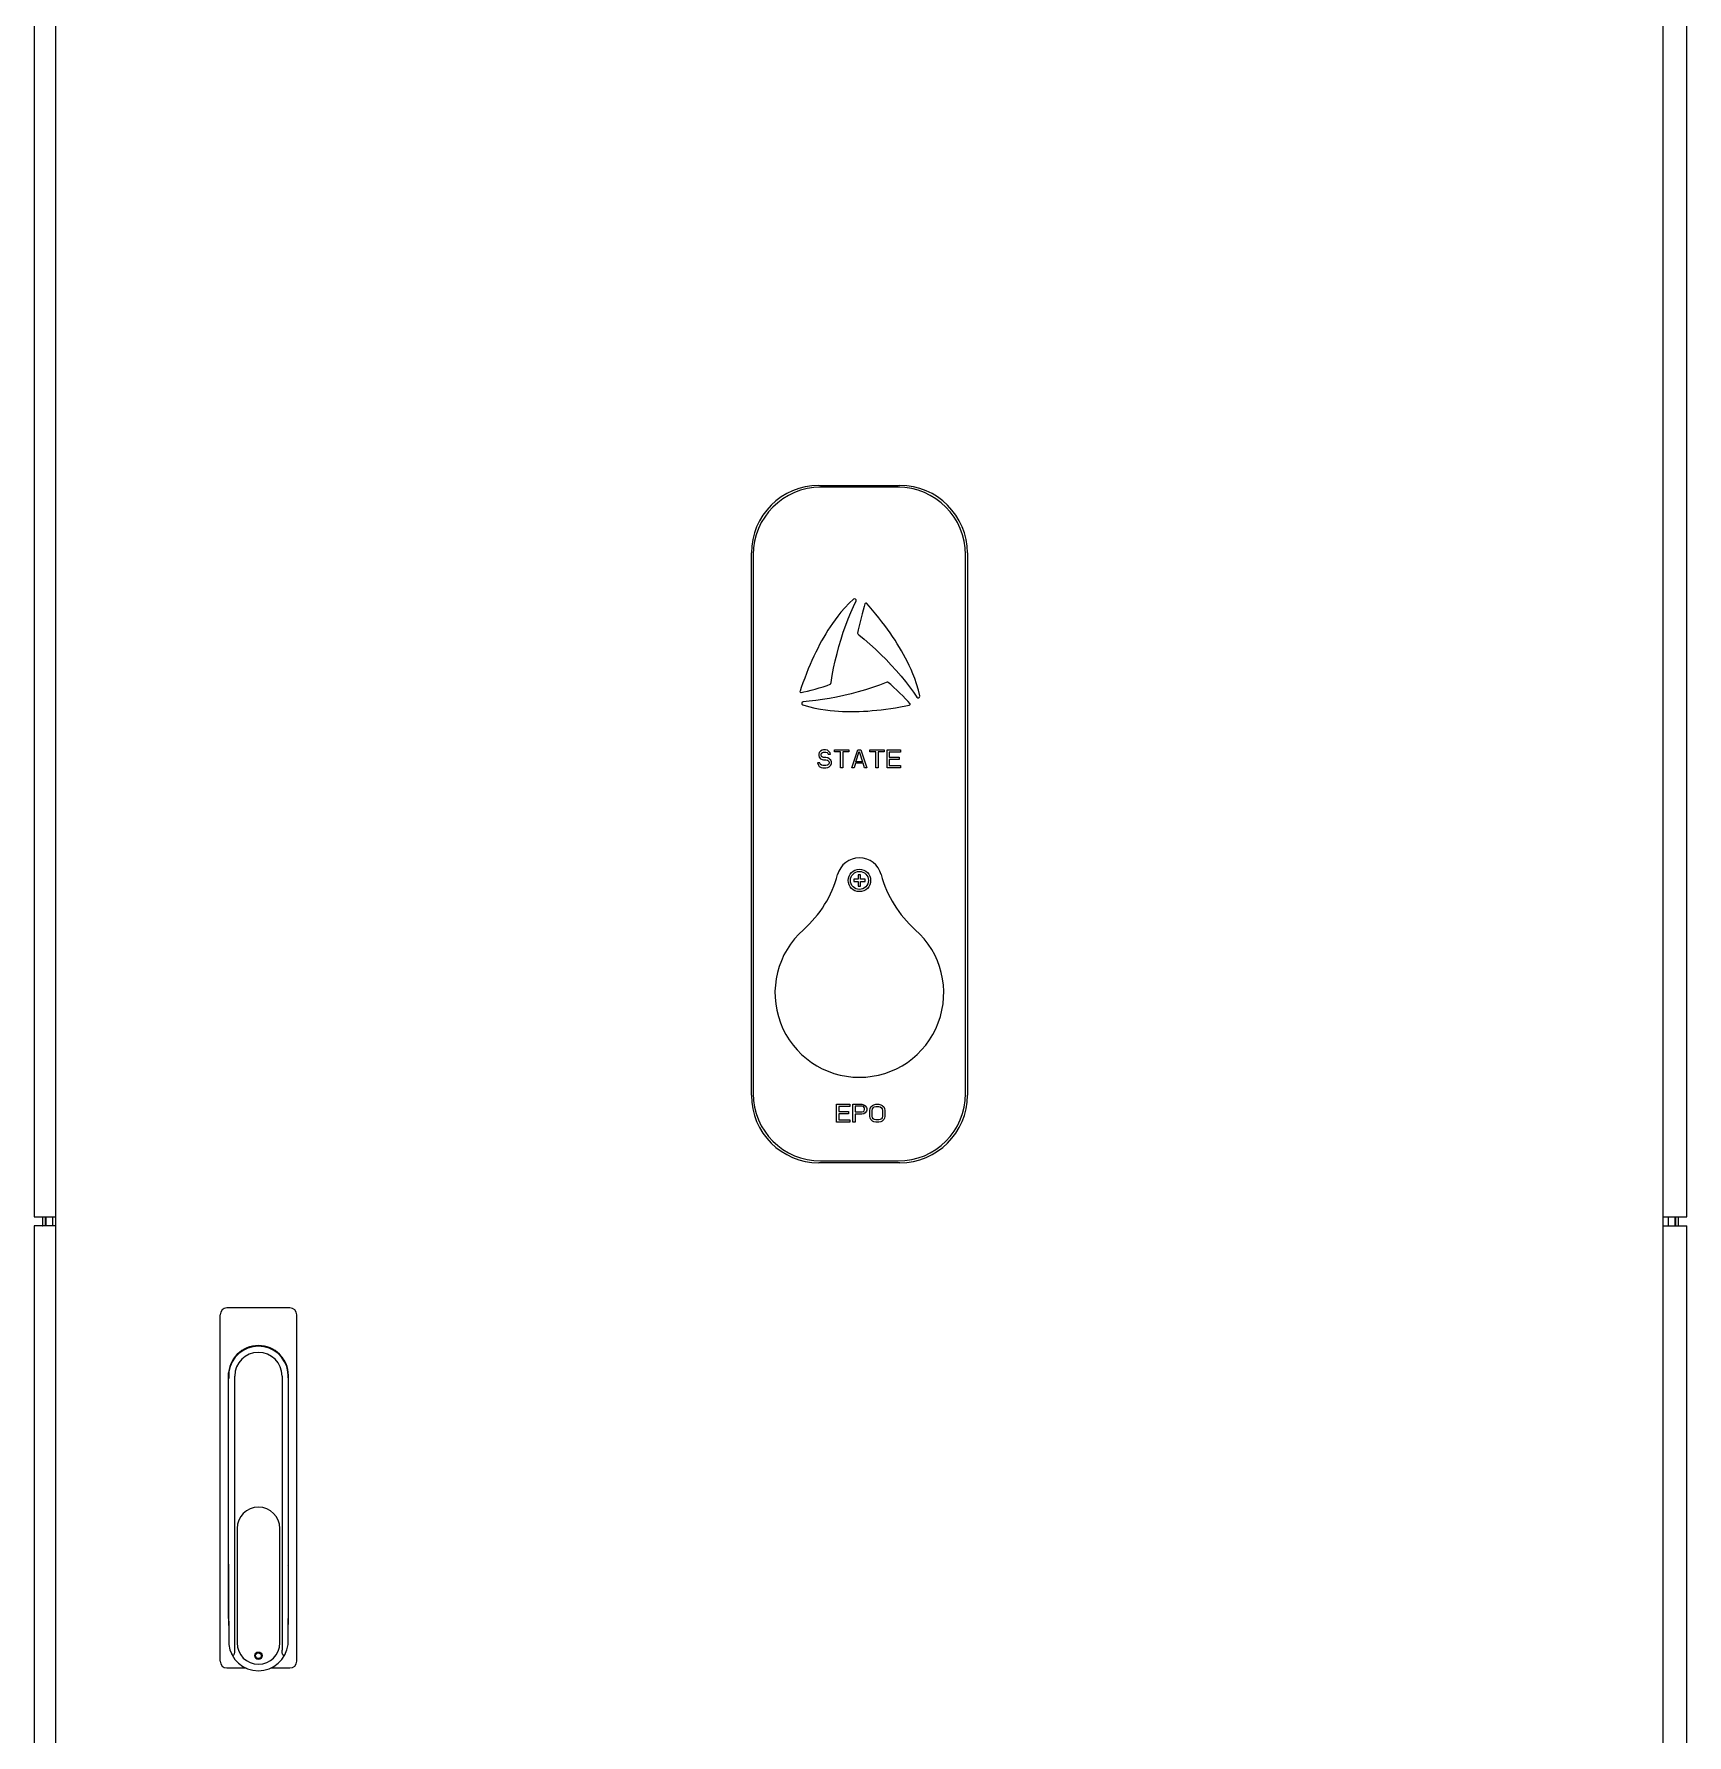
# Model space of a CAD drawing. Extents: x 59521 to 184406, y -1257 to 56672.
# Drawn here: x 68337 to 69071, y 14695 to 15451 of the extents above; entities that cross this region are included whole.
import ezdxf

# ---------------------------------------------------------------- set-up
doc = ezdxf.new("R2010")
doc.units = 0
doc.header["$MEASUREMENT"] = 0
doc.layers.get('0').update_dxf_attribs({"linetype": 'CONTINUOUS'})
for name, color, linetype in [('2401-01089_0', 7, 'CONTINUOUS'), ('4208-10637_0', 7, 'CONTINUOUS'), ('4208-10658_0', 7, 'CONTINUOUS'), ('4212-KH011_041_0', 7, 'CONTINUOUS'), ('4212-KH012_041_0', 7, 'CONTINUOUS'), ('4215-12653_3_0', 7, 'CONTINUOUS'), ('4215-12655_1_0', 7, 'CONTINUOUS'), ('4215-12661_1_0', 7, 'CONTINUOUS'), ('8SJ_MS839_0210_0', 7, 'CONTINUOUS'), ('MS840-1-F____-76922_0', 7, 'CONTINUOUS'), ('MS840-1-F____-80589_0', 7, 'CONTINUOUS')]:
    doc.layers.add(name, color=color, linetype=linetype)

# ---------------------------------------------------------------- blocks, each defined once
blk = doc.blocks.new('ju77')
at = {"layer": '2401-01089_0', "color": 87, "linetype": 'Continuous'}
for p, q in [((-42.54, -404.5), (-42.54, -405.5)), ((-40.54, -404.5), (-42.54, -404.5)), ((-42.54, -405.5), (-40.54, -405.5)), ((-40.54, -402.5), (-40.54, -404.5)), ((-39.54, -402.5), (-40.54, -402.5)), ((-40.54, -405.5), (-40.54, -407.5)), ((-40.54, -407.5), (-39.54, -407.5)), ((-39.54, -404.5), (-39.54, -402.5)), ((-37.54, -404.5), (-39.54, -404.5)), ((-39.54, -407.5), (-39.54, -405.5)), ((-39.54, -405.5), (-37.54, -405.5)), ((-37.54, -405.5), (-37.54, -404.5))]:
    blk.add_line(p, q, dxfattribs=at)
for radius in [5, 4]:
    blk.add_circle((-40.04, -405), radius, dxfattribs=at)
at = {"layer": '4208-10637_0', "color": 87, "linetype": 'Continuous'}
for centre, radius, start, end in [((-40.04, -405), 10, 15.03298, 164.96702), ((-97.99, -389.44), 50, 311.47146, 344.96702), ((17.91, -389.44), 50, 195.03298, 228.52854), ((-40.04, -455), 37.5, 131.47146, 48.52854)]:
    blk.add_arc(centre, radius, start, end, dxfattribs=at)
at = {"layer": '4208-10658_0', "color": 87, "linetype": 'Continuous'}
for p, q in [((-22.84, -230.3), (-57.24, -230.3)), ((-87.24, -260.3), (-87.24, -499.7)), ((7.16, -499.7), (7.16, -260.3)), ((-48.24, -285.83), (-49.65, -287.6)), ((-46.53, -283.88), (-48.24, -285.83)), ((-44.55, -281.84), (-46.53, -283.88)), ((-45, -288.72), (-43.86, -285.92)), ((-42.58, -280), (-44.55, -281.84)), ((-43.86, -285.92), (-42.7, -283.3)), ((-42.7, -283.3), (-41.51, -280.82)), ((-38.85, -286.54), (-39.31, -288.28)), ((-38.38, -284.85), (-38.85, -286.54)), ((-37.91, -283.3), (-38.38, -284.85)), ((-37.55, -282.17), (-37.91, -283.3)), ((-35.65, -283.2), (-36.69, -282)), ((-34.17, -284.95), (-35.65, -283.2)), ((-32.73, -286.68), (-34.17, -284.95)), ((-31.36, -288.39), (-32.73, -286.68)), ((-54, -293.87), (-54.96, -295.42)), ((-53.01, -292.33), (-54, -293.87)), ((-51.97, -290.79), (-53.01, -292.33)), ((-50.87, -289.23), (-51.97, -290.79)), ((-49.65, -287.6), (-50.87, -289.23)), ((-48.18, -297.84), (-47.17, -294.71)), ((-47.17, -294.71), (-46.1, -291.64)), ((-46.1, -291.64), (-45, -288.72)), ((-40.53, -293.65), (-40.81, -295.09)), ((-40.15, -291.85), (-40.53, -293.65)), ((-39.74, -290.07), (-40.15, -291.85)), ((-39.31, -288.28), (-39.74, -290.07)), ((-30.03, -290.08), (-31.36, -288.39)), ((-28.76, -291.75), (-30.03, -290.08)), ((-27.55, -293.4), (-28.76, -291.75)), ((-26.38, -295.03), (-27.55, -293.4)), ((-58.57, -301.91), (-59.43, -303.64)), ((-57.7, -300.23), (-58.57, -301.91)), ((-56.81, -298.59), (-57.7, -300.23)), ((-55.89, -296.99), (-56.81, -298.59)), ((-54.96, -295.42), (-55.89, -296.99)), ((-49.98, -304.22), (-49.12, -301.02)), ((-49.12, -301.02), (-48.18, -297.84)), ((-40.63, -295.58), (-40.32, -295.83)), ((-40.32, -295.83), (-37.85, -297.85)), ((-37.85, -297.85), (-35.35, -300)), ((-35.35, -300), (-32.92, -302.23)), ((-32.92, -302.23), (-30.5, -304.55)), ((-25.27, -296.65), (-26.38, -295.03)), ((-24.21, -298.26), (-25.27, -296.65)), ((-23.19, -299.86), (-24.21, -298.26)), ((-22.22, -301.45), (-23.19, -299.86)), ((-21.28, -303.04), (-22.22, -301.45)), ((-61.93, -309.12), (-62.74, -311.05)), ((-61.11, -307.24), (-61.93, -309.12)), ((-60.28, -305.41), (-61.11, -307.24)), ((-59.43, -303.64), (-60.28, -305.41)), ((-51.49, -310.7), (-50.78, -307.47)), ((-50.78, -307.47), (-49.98, -304.22)), ((-30.5, -304.55), (-28.16, -306.89)), ((-28.16, -306.89), (-25.88, -309.29)), ((-25.88, -309.29), (-23.67, -311.73)), ((-20.39, -304.64), (-21.28, -303.04)), ((-19.53, -306.24), (-20.39, -304.64)), ((-18.69, -307.87), (-19.53, -306.24)), ((-17.87, -309.54), (-18.69, -307.87)), ((-17.07, -311.27), (-17.87, -309.54)), ((-65.12, -317.19), (-65.89, -319.35)), ((-64.34, -315.08), (-65.12, -317.19)), ((-63.54, -313.04), (-64.34, -315.08)), ((-62.74, -311.05), (-63.54, -313.04)), ((-52.68, -317.47), (-52.62, -317.08)), ((-52.62, -317.08), (-52.11, -313.93)), ((-52.11, -313.93), (-51.49, -310.7)), ((-28.07, -317.11), (-31.05, -318.24)), ((-27.7, -316.96), (-28.07, -317.11)), ((-26.07, -318.01), (-27.18, -317.05)), ((-23.67, -311.73), (-21.54, -314.2)), ((-21.54, -314.2), (-19.57, -316.6)), ((-19.57, -316.6), (-17.71, -319)), ((-16.27, -313.14), (-17.07, -311.27)), ((-15.45, -315.25), (-16.27, -313.14)), ((-14.61, -317.71), (-15.45, -315.25)), ((-65.89, -319.35), (-66.41, -320.85)), ((-65.83, -321.51), (-64.68, -321.26)), ((-64.68, -321.26), (-63.1, -320.89)), ((-63.1, -320.89), (-61.4, -320.45)), ((-61.4, -320.45), (-59.67, -319.98)), ((-59.67, -319.98), (-57.9, -319.46)), ((-56.43, -324.69), (-59.44, -325.1)), ((-57.9, -319.46), (-56.15, -318.93)), ((-53.36, -324.18), (-56.43, -324.69)), ((-56.15, -318.93), (-54.4, -318.35)), ((-54.4, -318.35), (-53.01, -317.87)), ((-50.16, -323.58), (-53.36, -324.18)), ((-46.95, -322.88), (-50.16, -323.58)), ((-43.72, -322.1), (-46.95, -322.88)), ((-40.53, -321.26), (-43.72, -322.1)), ((-37.31, -320.32), (-40.53, -321.26)), ((-34.16, -319.32), (-37.31, -320.32)), ((-31.05, -318.24), (-34.16, -319.32)), ((-24.7, -319.24), (-26.07, -318.01)), ((-23.36, -320.49), (-24.7, -319.24)), ((-22.03, -321.76), (-23.36, -320.49)), ((-20.76, -323.02), (-22.03, -321.76)), ((-19.53, -324.28), (-20.76, -323.02)), ((-18.42, -325.46), (-19.53, -324.28)), ((-17.71, -319), (-16.02, -321.31)), ((-16.02, -321.31), (-14.47, -323.58)), ((-13.84, -320.44), (-14.61, -317.71)), ((-13.22, -323.06), (-13.84, -320.44)), ((-65.2, -326.96), (-62.62, -327.74)), ((-62.28, -325.41), (-65.03, -325.62)), ((-62.62, -327.74), (-59.86, -328.43)), ((-59.44, -325.1), (-62.28, -325.41)), ((-59.86, -328.43), (-57.32, -328.94)), ((-57.32, -328.94), (-55.08, -329.28)), ((-55.08, -329.28), (-53.06, -329.52)), ((-53.06, -329.52), (-51.16, -329.69)), ((-51.16, -329.69), (-49.31, -329.82)), ((-49.31, -329.82), (-47.48, -329.91)), ((-47.48, -329.91), (-45.66, -329.96)), ((-45.66, -329.96), (-43.83, -329.99)), ((-43.83, -329.99), (-41.98, -329.98)), ((-41.98, -329.98), (-40.12, -329.93)), ((-40.12, -329.93), (-38.23, -329.85)), ((-38.23, -329.85), (-36.3, -329.73)), ((-36.3, -329.73), (-34.34, -329.57)), ((-34.34, -329.57), (-32.34, -329.38)), ((-32.34, -329.38), (-30.31, -329.15)), ((-30.31, -329.15), (-28.23, -328.89)), ((-28.23, -328.89), (-26.1, -328.59)), ((-26.1, -328.59), (-23.94, -328.25)), ((-23.94, -328.25), (-21.72, -327.88)), ((-21.72, -327.88), (-19.46, -327.47)), ((-19.46, -327.47), (-17.9, -327.16)), ((-17.63, -326.34), (-18.42, -325.46)), ((-57.25, -347.51), (-57.91, -348.19)), ((-56.58, -347.17), (-57.25, -347.51)), ((-55.91, -347), (-56.58, -347.17)), ((-55.08, -347), (-55.91, -347)), ((-54.25, -347.17), (-55.08, -347)), ((-53.58, -347.68), (-54.25, -347.17)), ((-53.08, -348.36), (-53.58, -347.68)), ((-51.08, -347.85), (-51.08, -347)), ((-51.08, -347), (-44.75, -347)), ((-44.75, -347), (-44.75, -347.85)), ((-43.41, -355), (-40.75, -347)), ((-41.58, -352.28), (-40.08, -347.68)), ((-40.75, -347), (-39.41, -347)), ((-40.08, -347.68), (-38.58, -352.28)), ((-39.41, -347), (-36.75, -355)), ((-35.41, -347.85), (-35.41, -347)), ((-35.41, -347), (-29.08, -347)), ((-29.08, -347), (-29.08, -347.85)), ((-27.75, -355), (-27.75, -347)), ((-27.75, -347), (-21.75, -347)), ((-21.75, -347), (-21.75, -348.02)), ((-58.58, -352.79), (-58.41, -353.47)), ((-57.58, -352.79), (-58.58, -352.79)), ((-58.41, -353.47), (-57.91, -354.32)), ((-57.91, -348.19), (-58.08, -348.87)), ((-58.08, -348.87), (-58.08, -349.55)), ((-58.08, -349.55), (-57.91, -350.23)), ((-57.91, -350.23), (-57.25, -350.91)), ((-57.91, -354.32), (-57.08, -354.83)), ((-57.41, -353.3), (-57.58, -352.79)), ((-56.91, -353.81), (-57.41, -353.3)), ((-57.25, -350.91), (-56.58, -351.26)), ((-57.08, -349.04), (-56.91, -348.53)), ((-57.08, -349.38), (-57.08, -349.04)), ((-56.91, -349.89), (-57.08, -349.38)), ((-57.08, -354.83), (-56.25, -355)), ((-56.91, -348.53), (-56.41, -348.19)), ((-56.41, -350.23), (-56.91, -349.89)), ((-56.25, -353.98), (-56.91, -353.81)), ((-56.58, -351.26), (-55.91, -351.43)), ((-56.41, -348.19), (-55.91, -348.02)), ((-55.91, -350.4), (-56.41, -350.23)), ((-54.91, -353.98), (-56.25, -353.98)), ((-56.25, -355), (-54.91, -355)), ((-55.91, -348.02), (-54.91, -348.02)), ((-54.91, -350.4), (-55.91, -350.4)), ((-55.91, -351.43), (-54.91, -351.43)), ((-54.91, -348.02), (-54.41, -348.19)), ((-54.08, -350.57), (-54.91, -350.4)), ((-54.91, -351.43), (-54.25, -351.6)), ((-54.25, -353.81), (-54.91, -353.98)), ((-54.91, -355), (-54.08, -354.83)), ((-54.41, -348.19), (-54.08, -348.53)), ((-54.25, -351.6), (-53.75, -351.94)), ((-53.75, -353.47), (-54.25, -353.81)), ((-54.08, -348.53), (-53.91, -348.87)), ((-53.41, -350.91), (-54.08, -350.57)), ((-54.08, -354.83), (-53.41, -354.49)), ((-53.91, -348.87), (-52.91, -348.87)), ((-53.75, -351.94), (-53.41, -352.45)), ((-53.41, -352.96), (-53.75, -353.47)), ((-52.75, -351.6), (-53.41, -350.91)), ((-53.41, -352.45), (-53.41, -352.96)), ((-53.41, -354.49), (-52.75, -353.81)), ((-52.91, -348.87), (-53.08, -348.36)), ((-52.41, -352.28), (-52.75, -351.6)), ((-52.75, -353.81), (-52.41, -353.13)), ((-52.41, -353.13), (-52.41, -352.28)), ((-48.41, -347.85), (-51.08, -347.85)), ((-48.41, -355), (-48.41, -347.85)), ((-47.41, -355), (-48.41, -355)), ((-47.41, -347.85), (-47.41, -355)), ((-44.75, -347.85), (-47.41, -347.85)), ((-42.41, -355), (-43.41, -355)), ((-41.75, -352.96), (-42.41, -355)), ((-38.41, -352.96), (-41.75, -352.96)), ((-38.58, -352.28), (-41.58, -352.28)), ((-37.75, -355), (-38.41, -352.96)), ((-36.75, -355), (-37.75, -355)), ((-32.75, -347.85), (-35.41, -347.85)), ((-32.75, -355), (-32.75, -347.85)), ((-31.75, -355), (-32.75, -355)), ((-31.75, -347.85), (-31.75, -355)), ((-29.08, -347.85), (-31.75, -347.85)), ((-21.75, -355), (-27.75, -355)), ((-26.75, -348.02), (-26.75, -350.23)), ((-21.75, -348.02), (-26.75, -348.02)), ((-26.75, -350.23), (-22.41, -350.23)), ((-26.75, -351.26), (-26.75, -353.98)), ((-22.41, -351.26), (-26.75, -351.26)), ((-26.75, -353.98), (-21.75, -353.98)), ((-22.41, -350.23), (-22.41, -351.26)), ((-21.75, -353.98), (-21.75, -355)), ((-50.24, -512.5), (-50.24, -504.5)), ((-50.24, -504.5), (-44.24, -504.5)), ((-49.24, -505.52), (-49.24, -507.73)), ((-44.24, -505.52), (-49.24, -505.52)), ((-44.24, -504.5), (-44.24, -505.52)), ((-42.91, -512.5), (-42.91, -504.5)), ((-42.91, -504.5), (-38.91, -504.5)), ((-41.91, -505.35), (-41.91, -507.9)), ((-38.74, -505.35), (-41.91, -505.35)), ((-38.91, -504.5), (-38.07, -504.67)), ((-38.24, -505.52), (-38.74, -505.35)), ((-37.91, -505.86), (-38.24, -505.52)), ((-38.07, -504.67), (-37.41, -505.18)), ((-37.74, -506.37), (-37.91, -505.86)), ((-37.74, -506.88), (-37.74, -506.37)), ((-37.41, -505.18), (-36.91, -505.86)), ((-36.91, -505.86), (-36.74, -506.37)), ((-36.74, -506.37), (-36.74, -507.05)), ((-35.41, -507.22), (-35.24, -506.37)), ((-35.24, -506.37), (-34.91, -505.69)), ((-34.91, -505.69), (-34.24, -505.01)), ((-34.24, -505.01), (-33.57, -504.67)), ((-34.24, -506.54), (-33.91, -506.03)), ((-33.91, -506.03), (-33.41, -505.69)), ((-33.57, -504.67), (-32.74, -504.5)), ((-33.41, -505.69), (-32.74, -505.52)), ((-32.74, -504.5), (-31.41, -504.5)), ((-32.74, -505.52), (-31.41, -505.52)), ((-31.41, -504.5), (-30.57, -504.67)), ((-31.41, -505.52), (-30.74, -505.69)), ((-30.74, -505.69), (-30.24, -506.03)), ((-30.57, -504.67), (-29.91, -505.01)), ((-30.24, -506.03), (-29.91, -506.54)), ((-29.91, -505.01), (-29.24, -505.69)), ((-29.24, -505.69), (-28.91, -506.37)), ((-28.91, -506.37), (-28.74, -507.22)), ((-44.24, -512.5), (-50.24, -512.5)), ((-49.24, -507.73), (-44.91, -507.73)), ((-49.24, -508.76), (-49.24, -511.48)), ((-44.91, -508.76), (-49.24, -508.76)), ((-49.24, -511.48), (-44.24, -511.48)), ((-44.91, -507.73), (-44.91, -508.76)), ((-44.24, -511.48), (-44.24, -512.5)), ((-41.91, -512.5), (-42.91, -512.5)), ((-41.91, -507.9), (-38.74, -507.9)), ((-41.91, -508.93), (-41.91, -512.5)), ((-38.91, -508.93), (-41.91, -508.93)), ((-38.07, -508.76), (-38.91, -508.93)), ((-38.74, -507.9), (-38.24, -507.73)), ((-38.24, -507.73), (-37.91, -507.39)), ((-37.41, -508.24), (-38.07, -508.76)), ((-37.91, -507.39), (-37.74, -506.88)), ((-36.91, -507.56), (-37.41, -508.24)), ((-36.74, -507.05), (-36.91, -507.56)), ((-35.41, -509.78), (-35.41, -507.22)), ((-35.24, -510.63), (-35.41, -509.78)), ((-34.91, -511.31), (-35.24, -510.63)), ((-34.24, -511.99), (-34.91, -511.31)), ((-34.41, -507.22), (-34.24, -506.54)), ((-34.41, -509.78), (-34.41, -507.22)), ((-34.24, -510.46), (-34.41, -509.78)), ((-33.91, -510.97), (-34.24, -510.46)), ((-33.57, -512.33), (-34.24, -511.99)), ((-33.41, -511.31), (-33.91, -510.97)), ((-32.74, -512.5), (-33.57, -512.33)), ((-32.74, -511.48), (-33.41, -511.31)), ((-31.41, -511.48), (-32.74, -511.48)), ((-31.41, -512.5), (-32.74, -512.5)), ((-30.74, -511.31), (-31.41, -511.48)), ((-30.57, -512.33), (-31.41, -512.5)), ((-30.24, -510.97), (-30.74, -511.31)), ((-29.91, -511.99), (-30.57, -512.33)), ((-29.91, -510.46), (-30.24, -510.97)), ((-29.91, -506.54), (-29.74, -507.22)), ((-29.74, -509.78), (-29.91, -510.46)), ((-29.24, -511.31), (-29.91, -511.99)), ((-29.74, -507.22), (-29.74, -509.78)), ((-28.91, -510.63), (-29.24, -511.31)), ((-28.74, -509.78), (-28.91, -510.63)), ((-28.74, -507.22), (-28.74, -509.78)), ((-57.24, -529.7), (-22.84, -529.7))]:
    blk.add_line(p, q, dxfattribs=at)
for centre, radius, start, end in [((-57.24, -260.3), 30, 90, 180), ((-22.84, -260.3), 30, 0, 90), ((-42.12, -280.51), 0.689, 333.28431, 132.00134), ((-37.07, -282.33), 0.5, 40.99502, 162.07307), ((-40.32, -295.19), 0.5, 169.13213, 231.63867), ((-27.51, -317.43), 0.5, 49.13213, 111.63867), ((-65.94, -321.02), 0.5, 160.99502, 282.07307), ((-53.17, -317.4), 0.5, 289.13213, 351.63867), ((-13.89, -323.21), 0.689, 213.28431, 12.00134), ((-64.99, -326.3), 0.689, 93.28431, 252.00134), ((-18, -326.67), 0.5, 280.99502, 42.07307), ((-57.24, -499.7), 30, 180, 270), ((-22.84, -499.7), 30, 270, 0)]:
    blk.add_arc(centre, radius, start, end, dxfattribs=at)
at = {"layer": '4212-KH011_041_0', "color": 87, "linetype": 'Continuous'}
for p, q in [((-401.54, -554.5), (-401.54, -558.5)), ((-398.54, -554.5), (-398.54, -558.5))]:
    blk.add_line(p, q, dxfattribs=at)
at = {"layer": '4212-KH012_041_0', "color": 87, "linetype": 'Continuous'}
for p, q in [((319.46, -558.5), (319.46, -554.5)), ((322.46, -558.5), (322.46, -554.5))]:
    blk.add_line(p, q, dxfattribs=at)
at = {"layer": '4215-12653_3_0', "color": 87, "linetype": 'Continuous'}
for p, q in [((-406.74, -558.5), (-406.74, -1554)), ((-397.04, -558.5), (-406.74, -558.5)), ((-402.94, -554.5), (-402.94, -558.3)), ((-401.74, -554.5), (-401.74, -558.3)), ((316.96, -558.5), (327.66, -558.5)), ((322.66, -558.3), (322.66, -554.5)), ((323.86, -558.3), (323.86, -554.5)), ((327.66, -1554), (327.66, -558.5))]:
    blk.add_line(p, q, dxfattribs=at)
for centre, radius, start, end in [((-403.14, -558.3), 0.2, 270, 0), ((-403.14, -558.3), 1.4, 351.77795, 0), ((324.06, -558.3), 1.4, 180, 188.22205), ((324.06, -558.3), 0.2, 180, 270)]:
    blk.add_arc(centre, radius, start, end, dxfattribs=at)
at = {"layer": '4215-12655_1_0', "color": 87, "linetype": 'Continuous'}
for p, q in [((-406.74, 457.6), (-406.74, -554.5)), ((327.66, -554.5), (327.66, 457.6)), ((-406.74, -554.5), (-397.04, -554.5)), ((316.96, -554.5), (327.66, -554.5))]:
    blk.add_line(p, q, dxfattribs=at)
at = {"layer": '4215-12661_1_0', "color": 87, "linetype": 'Continuous'}
for p, q in [((-397.04, -1554), (-397.04, 459)), ((316.96, 459), (316.96, -1554)), ((-58.04, -229.5), (-22.04, -229.5)), ((-88.04, -500.5), (-88.04, -259.5)), ((7.96, -259.5), (7.96, -500.5)), ((-22.04, -530.5), (-58.04, -530.5))]:
    blk.add_line(p, q, dxfattribs=at)
for centre, start, end in [((-58.04, -259.5), 90, 180), ((-22.04, -259.5), 0, 90), ((-58.04, -500.5), 180, 270), ((-22.04, -500.5), 270, 0)]:
    blk.add_arc(centre, 30, start, end, dxfattribs=at)
at = {"layer": '8SJ_MS839_0210_0', "color": 87, "linetype": 'Continuous'}
for p, q in [((-316.54, -693.05), (-316.54, -743.85)), ((-297.54, -743.85), (-297.54, -693.05))]:
    blk.add_line(p, q, dxfattribs=at)
blk.add_circle((-307.04, -749.55), 1.65, dxfattribs=at)
for centre, start, end in [((-307.04, -693.05), 0, 180), ((-307.04, -743.85), 180, 0)]:
    blk.add_arc(centre, 9.5, start, end, dxfattribs=at)
at = {"layer": 'MS840-1-F____-76922_0', "color": 87, "linetype": 'Continuous'}
for p, q in [((-320.29, -733), (-320.29, -626.55)), ((-320.17, -623.45), (-320.2, -625)), ((-320.2, -625), (-320.2, -625.08)), ((-320.2, -625.08), (-320.2, -625.17)), ((-320.2, -625.17), (-320.2, -625.25)), ((-317.54, -747.04), (-317.54, -625.25)), ((-296.54, -625.25), (-296.54, -747.04)), ((-293.89, -625), (-293.91, -623.45)), ((-293.88, -625.08), (-293.89, -625)), ((-293.88, -625.17), (-293.88, -625.08)), ((-293.88, -625.25), (-293.88, -625.17)), ((-293.79, -626.55), (-293.79, -733)), ((-320.2, -734.54), (-320.2, -744.54)), ((-293.88, -744.54), (-293.88, -734.54))]:
    blk.add_line(p, q, dxfattribs=at)
blk.add_circle((-307.04, -749.55), 1.25, dxfattribs=at)
for centre, radius, start, end in [((-307.04, -625.25), 13.25, 7.80777, 172.19228), ((-307.04, -625.25), 10.5, 0, 180), ((-332.54, -624.5), 12.43, 2.03326, 2.34365), ((-333.27, -624.53), 13.17, 1.8877, 2.03492), ((-280.71, -624.99), 13.17, 181.13799, 186.81015), ((-307.04, -733), 13.25, 180, 186.68365), ((-307.04, -733), 13.25, 353.31635, 0), ((-307.04, -743), 13.25, 186.68365, 353.31635)]:
    blk.add_arc(centre, radius, start, end, dxfattribs=at)
for points, knots in [([(-320.2, -625.25), (-320.2, -625.42), (-320.22, -625.86), (-320.26, -626.29), (-320.29, -626.55)], [0, 0, 0, 0, 0.393495, 1, 1, 1, 1]), ([(-320.29, -626.55), (-320.28, -626.55), (-320.27, -626.48), (-320.21, -626.33), (-320.19, -626.13), (-320.17, -626)], [0, 0, 0, 0, 0.073117, 0.271027, 1, 1, 1, 1]), ([(-320.11, -623.99), (-320.12, -623.86), (-320.12, -623.67), (-320.15, -623.52), (-320.15, -623.45), (-320.17, -623.45)], [0, 0, 0, 0, 0.733566, 0.92943, 1, 1, 1, 1]), ([(-320.17, -626), (-320.16, -625.94), (-320.13, -625.69), (-320.12, -625.44), (-320.11, -625.25)], [0, 0, 0, 0, 0.224916, 1, 1, 1, 1]), ([(-320.1, -625), (-320.1, -624.77), (-320.1, -624.46), (-320.11, -624.16), (-320.11, -624.09)], [0, 0, 0, 0, 0.772267, 1, 1, 1, 1]), ([(-293.91, -623.45), (-293.95, -623.45), (-293.92, -623.69), (-293.99, -623.93), (-293.97, -624.45), (-293.98, -624.8), (-293.98, -625)], [0, 0, 0, 0, 0.077684, 0.294373, 0.618063, 1, 1, 1, 1]), ([(-293.97, -625.25), (-293.96, -625.42), (-293.94, -625.72), (-293.9, -626.16), (-293.82, -626.36), (-293.82, -626.55), (-293.79, -626.55)], [0, 0, 0, 0, 0.390593, 0.710773, 0.922643, 1, 1, 1, 1]), ([(-319.02, -748.67), (-318.96, -748.79), (-318.83, -749.02), (-318.57, -749.29), (-318.19, -749.38), (-317.85, -749.08), (-317.68, -748.64), (-317.55, -747.95), (-317.54, -747.4), (-317.54, -747.04)], [0, 0, 0, 0, 0.114814, 0.215546, 0.305498, 0.411963, 0.548443, 0.696904, 1, 1, 1, 1]), ([(-295.06, -748.67), (-295.12, -748.79), (-295.25, -749.02), (-295.51, -749.29), (-295.89, -749.38), (-296.23, -749.08), (-296.4, -748.64), (-296.53, -747.95), (-296.54, -747.4), (-296.54, -747.04)], [0, 0, 0, 0, 0.114809, 0.215539, 0.305483, 0.411954, 0.548441, 0.696904, 1, 1, 1, 1])]:
    blk.add_open_spline(points, degree=3, knots=knots, dxfattribs=at)
for points in [[(-320.11, -625.25), (-320.11, -625.17), (-320.11, -625.08), (-320.11, -625)], [(-293.98, -625), (-293.97, -625.08), (-293.97, -625.16), (-293.97, -625.25)]]:
    blk.add_open_spline(points, degree=3, dxfattribs=at)
at = {"layer": 'MS840-1-F____-80589_0', "color": 87, "linetype": 'Continuous'}
for p, q in [((-293.04, -595), (-321.04, -595)), ((-324.04, -752), (-324.04, -598)), ((-290.04, -752), (-290.04, -598)), ((-317.56, -617.22), (-317.82, -617.22)), ((-296.26, -617.22), (-296.54, -617.22)), ((-320.34, -636.25), (-320.34, -625)), ((-320.29, -626.53), (-320.29, -623.82)), ((-319.82, -621.32), (-319.68, -621.32)), ((-294.41, -621.32), (-294.26, -621.32)), ((-293.74, -636.25), (-293.74, -625)), ((-320.34, -632.78), (-320.29, -632.78)), ((-293.74, -628.68), (-293.79, -628.68)), ((-293.79, -632.78), (-293.74, -632.78)), ((-320.36, -636.25), (-320.29, -636.25)), ((-293.79, -636.25), (-293.72, -636.25)), ((-320.4, -708.79), (-320.4, -734.12)), ((-293.68, -734.12), (-293.68, -708.79)), ((-321.04, -755), (-312.55, -755)), ((-301.54, -755), (-293.04, -755))]:
    blk.add_line(p, q, dxfattribs=at)
for centre, radius, start, end in [((-321.04, -598), 3, 90, 180), ((-293.04, -598), 3, 0, 90), ((-307.04, -625), 13.3, 0, 180), ((-706.47, -626.82), 386.19, 359.11467, 359.67372), ((-307.6, -734.12), 12.81, 180.00433, 181.94296), ((-307.43, -734.11), 12.97, 181.94253, 189.85674), ((-306.64, -734.11), 12.96, 350.14524, 358.06028), ((-306.48, -734.12), 12.8, 358.05625, 359.99558), ((-321.04, -752), 3, 180, 270), ((-293.04, -752), 3, 270, 0)]:
    blk.add_arc(centre, radius, start, end, dxfattribs=at)
for points in [[(-320.4, -708.79), (-320.4, -708.94), (-320.36, -709.1), (-320.29, -709.24)], [(-293.79, -709.24), (-293.72, -709.1), (-293.68, -708.94), (-293.68, -708.79)]]:
    blk.add_open_spline(points, degree=3, dxfattribs=at)

msp = doc.modelspace()

# ---------------------------------------------------------------- block references
msp.add_blockref('ju77', (68743.641, 15479.528))

doc.saveas('drawing.dxf')
